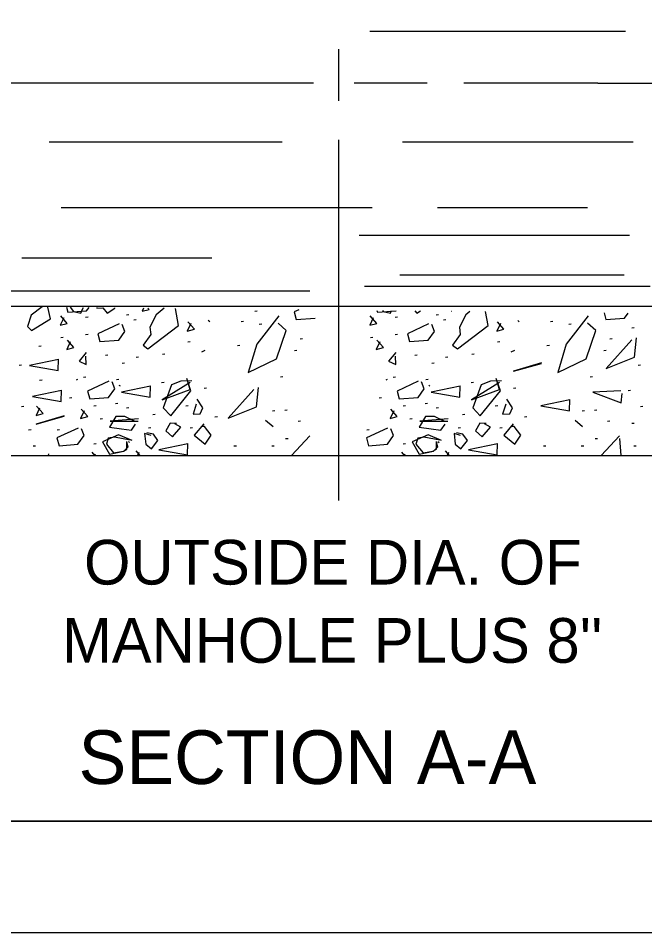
# Model space of a CAD drawing. Extents: x 1000 to 1036.3, y 1000 to 1022.
# Drawn here: x 1011.705 to 1014.512, y 1000 to 1004.093 of the extents above; entities that cross this region are included whole.
import ezdxf

# ---------------------------------------------------------------- set-up
doc = ezdxf.new("R2010")
doc.units = 0
for name, color, linetype in [('Level 1', 7, 'Continuous'), ('Level 10', 7, 'Continuous'), ('Level 11', 7, 'Continuous')]:
    doc.layers.add(name, color=color, linetype=linetype)

msp = doc.modelspace()

# ---------------------------------------------------------------- linework, layer by layer
at = {"layer": 'Level 1'}
for p, q in [((1014.4253, 1004.0343), (1013.2796, 1004.0343)), ((1013.1413, 1003.7228), (1013.1413, 1003.9547)), ((1013.0283, 1003.803), (1010.4076, 1003.803)), ((1013.5368, 1003.803), (1013.2095, 1003.803)), ((1014.3015, 1003.803), (1013.7005, 1003.803)), ((1014.3015, 1003.803), (1015.7133, 1003.803)), ((1012.8879, 1003.5387), (1011.8445, 1003.5387)), ((1013.1413, 1001.9341), (1013.1413, 1003.5491)), ((1014.4604, 1003.5387), (1013.4258, 1003.5387)), ((1013.2913, 1003.2445), (1011.8971, 1003.2445)), ((1014.2558, 1003.2445), (1013.5836, 1003.2445)), ((1014.4429, 1003.1209), (1013.2328, 1003.1209)), ((1012.5723, 1003.0192), (1011.7218, 1003.0192)), ((1014.4195, 1002.9424), (1013.4141, 1002.9424)), ((1013.0107, 1002.8713), (1011.6633, 1002.8713)), ((1014.5364, 1002.892), (1013.2563, 1002.892)), ((1017.5316, 1002.803), (1011.5997, 1002.803)), ((1010.2247, 1002.1363), (1016.058, 1002.1363))]:
    msp.add_line(p, q, dxfattribs=at)
for points in [[(1011.8122, 1002.8008), (1011.7628, 1002.7643)], [(1011.8495, 1002.7483), (1011.8385, 1002.8004)], [(1011.9213, 1002.7996), (1011.9273, 1002.7768)], [(1011.9273, 1002.7768), (1012.0113, 1002.7834)], [(1011.9378, 1002.7994), (1011.9535, 1002.7803)], [(1011.9535, 1002.7803), (1011.9855, 1002.7723)], [(1011.9855, 1002.7723), (1011.9922, 1002.7883)], [(1011.9922, 1002.7883), (1011.9983, 1002.7988)], [(1012.0113, 1002.7834), (1012.0223, 1002.7985)], [(1012.0578, 1002.7982), (1012.0575, 1002.7949)], [(1012.0575, 1002.7949), (1012.0842, 1002.7963)], [(1012.0842, 1002.7963), (1012.1042, 1002.7723)], [(1012.1042, 1002.7723), (1012.1375, 1002.7949)], [(1012.1375, 1002.7949), (1012.1373, 1002.7973)], [(1012.2668, 1002.7959), (1012.2597, 1002.7812)], [(1012.2597, 1002.7812), (1012.2917, 1002.7892)], [(1012.2917, 1002.7892), (1012.2859, 1002.7958)], [(1012.3593, 1002.795), (1012.3229, 1002.7656)], [(1012.4229, 1002.7176), (1012.4098, 1002.7944)], [(1012.7762, 1002.7818), (1012.7655, 1002.7805)], [(1012.9628, 1002.7886), (1012.9413, 1002.7787)], [(1012.9413, 1002.7787), (1012.9507, 1002.744)], [(1013.3117, 1002.7849), (1013.3139, 1002.7768)], [(1013.3139, 1002.7768), (1013.3979, 1002.7834)], [(1013.3363, 1002.7847), (1013.3401, 1002.7803)], [(1013.3401, 1002.7803), (1013.3721, 1002.7723)], [(1013.3721, 1002.7723), (1013.3771, 1002.7843)], [(1013.3979, 1002.7834), (1013.3983, 1002.784)], [(1013.4816, 1002.7832), (1013.4908, 1002.7723)], [(1013.4908, 1002.7723), (1013.5064, 1002.7829)], [(1013.6463, 1002.7814), (1013.6463, 1002.7812)], [(1013.6463, 1002.7812), (1013.6474, 1002.7814)], [(1013.7281, 1002.7806), (1013.7095, 1002.7656)], [(1013.8095, 1002.7176), (1013.7988, 1002.7798)], [(1011.7628, 1002.7643), (1011.7468, 1002.7136)], [(1011.7654, 1002.6949), (1011.8495, 1002.7483)], [(1011.9091, 1002.7523), (1011.8931, 1002.719), (1011.9252, 1002.727), (1011.8958, 1002.7603)], [(1012.0179, 1002.7557), (1012.0073, 1002.7543)], [(1012.2012, 1002.7655), (1012.1905, 1002.7642)], [(1012.2339, 1002.7426), (1012.2233, 1002.7413)], [(1012.3229, 1002.7656), (1012.2949, 1002.7109)], [(1012.4785, 1002.7262), (1012.4625, 1002.6928), (1012.4945, 1002.7008), (1012.4652, 1002.7342)], [(1012.5629, 1002.7349), (1012.5563, 1002.7403)], [(1012.714, 1002.7361), (1012.7033, 1002.7348)], [(1012.872, 1002.7603), (1012.7733, 1002.6335), (1012.7359, 1002.5068), (1012.8627, 1002.5682), (1012.9053, 1002.6949), (1012.8693, 1002.7283)], [(1012.9507, 1002.744), (1013.0347, 1002.7507)], [(1013.2957, 1002.7523), (1013.2797, 1002.719), (1013.3118, 1002.727), (1013.2823, 1002.7603)], [(1013.4045, 1002.7557), (1013.3938, 1002.7543)], [(1013.5878, 1002.7655), (1013.5771, 1002.7642)], [(1013.6205, 1002.7426), (1013.6098, 1002.7413)], [(1013.7095, 1002.7656), (1013.6815, 1002.7109)], [(1013.8651, 1002.7262), (1013.8491, 1002.6928), (1013.8811, 1002.7008), (1013.8518, 1002.7342)], [(1013.9495, 1002.7349), (1013.9428, 1002.7403)], [(1014.1006, 1002.7361), (1014.0899, 1002.7348)], [(1014.2586, 1002.7603), (1014.1599, 1002.6335), (1014.1225, 1002.5068), (1014.2493, 1002.5682), (1014.2919, 1002.6949), (1014.2559, 1002.7283)], [(1014.3291, 1002.7743), (1014.3373, 1002.744)], [(1014.3373, 1002.744), (1014.4213, 1002.7507)], [(1014.4213, 1002.7507), (1014.4375, 1002.7731)], [(1011.7468, 1002.7136), (1011.7654, 1002.6949)], [(1012.1567, 1002.7246), (1012.062, 1002.6805), (1012.0713, 1002.6458), (1012.1553, 1002.6525), (1012.1833, 1002.6912), (1012.1713, 1002.7219)], [(1012.2856, 1002.6135), (1012.4229, 1002.7176)], [(1012.2949, 1002.7109), (1012.2989, 1002.6776)], [(1012.7958, 1002.723), (1012.7852, 1002.7217)], [(1013.5433, 1002.7246), (1013.4486, 1002.6805), (1013.4579, 1002.6458), (1013.5419, 1002.6525), (1013.5699, 1002.6912), (1013.5579, 1002.7219)], [(1013.6722, 1002.6135), (1013.8095, 1002.7176)], [(1013.6815, 1002.7109), (1013.6855, 1002.6776)], [(1014.1824, 1002.723), (1014.1718, 1002.7217)], [(1014.4638, 1002.7066), (1014.4532, 1002.7053)], [(1011.9067, 1002.6641), (1011.896, 1002.6628)], [(1011.9386, 1002.6443), (1011.9226, 1002.611), (1011.9546, 1002.619), (1011.9253, 1002.6523)], [(1012.0179, 1002.6772), (1012.0073, 1002.6758)], [(1012.2989, 1002.6776), (1012.2643, 1002.6295)], [(1012.9791, 1002.6575), (1012.9684, 1002.6562)], [(1013.2933, 1002.6641), (1013.2826, 1002.6628)], [(1013.3252, 1002.6443), (1013.3092, 1002.611), (1013.3412, 1002.619), (1013.3118, 1002.6523)], [(1013.4045, 1002.6772), (1013.3938, 1002.6758)], [(1013.6855, 1002.6776), (1013.6508, 1002.6295)], [(1014.4533, 1002.6536), (1014.3386, 1002.5255), (1014.4653, 1002.5762), (1014.4746, 1002.6629)], [(1014.3657, 1002.6575), (1014.355, 1002.6562)], [(1011.8085, 1002.6248), (1011.7978, 1002.6234)], [(1012.2643, 1002.6295), (1012.2856, 1002.6135)], [(1012.4761, 1002.6444), (1012.4654, 1002.6431)], [(1012.6977, 1002.6281), (1012.687, 1002.6268)], [(1013.6508, 1002.6295), (1013.6722, 1002.6135)], [(1013.8627, 1002.6444), (1013.852, 1002.6431)], [(1014.0843, 1002.6281), (1014.0736, 1002.6268)], [(1012.0095, 1002.5962), (1011.9775, 1002.5588), (1012.0095, 1002.5428), (1012.0082, 1002.5802)], [(1012.1063, 1002.5855), (1012.0956, 1002.5842)], [(1012.2438, 1002.5757), (1012.2331, 1002.5743)], [(1012.3615, 1002.5888), (1012.3508, 1002.5874)], [(1012.5416, 1002.6055), (1012.5256, 1002.5988)], [(1012.9529, 1002.6052), (1012.9423, 1002.6038)], [(1013.3961, 1002.5962), (1013.3641, 1002.5588), (1013.3961, 1002.5428), (1013.3948, 1002.5802)], [(1013.4928, 1002.5855), (1013.4822, 1002.5842)], [(1013.6303, 1002.5757), (1013.6197, 1002.5743)], [(1013.7481, 1002.5888), (1013.7374, 1002.5874)], [(1013.9282, 1002.6055), (1013.9122, 1002.5988)], [(1014.3395, 1002.6052), (1014.3288, 1002.6038)], [(1011.7202, 1002.5397), (1011.7095, 1002.5383)], [(1011.8855, 1002.5655), (1011.7561, 1002.5388), (1011.8842, 1002.5162), (1011.8855, 1002.5668)], [(1012.1816, 1002.5495), (1012.1708, 1002.5482)], [(1013.5682, 1002.5495), (1013.5574, 1002.5482)], [(1014.0484, 1002.5504), (1013.9231, 1002.5131), (1014.0484, 1002.5478)], [(1014.4933, 1002.5397), (1014.4827, 1002.5383)], [(1011.8118, 1002.4729), (1011.8011, 1002.4716)], [(1011.9708, 1002.4767), (1011.9655, 1002.4727)], [(1012.0081, 1002.486), (1011.9974, 1002.4847)], [(1012.1108, 1002.468), (1012.0162, 1002.4239), (1012.0255, 1002.3893), (1012.1095, 1002.3959), (1012.1375, 1002.4346), (1012.1255, 1002.4653)], [(1012.1553, 1002.4762), (1012.1447, 1002.4748)], [(1012.1628, 1002.446), (1012.1575, 1002.4487)], [(1012.2978, 1002.4464), (1012.1684, 1002.4198), (1012.2965, 1002.3971), (1012.2978, 1002.4478)], [(1012.3583, 1002.4631), (1012.3476, 1002.4618)], [(1012.4749, 1002.462), (1012.3496, 1002.3847), (1012.4749, 1002.4313), (1012.4603, 1002.4807)], [(1012.4829, 1002.47), (1012.4336, 1002.4687), (1012.3923, 1002.4527), (1012.3549, 1002.3487), (1012.3883, 1002.314), (1012.4789, 1002.426), (1012.4629, 1002.4713)], [(1012.8908, 1002.4873), (1012.8801, 1002.486)], [(1013.3574, 1002.4767), (1013.3521, 1002.4727)], [(1013.3947, 1002.486), (1013.384, 1002.4847)], [(1013.4974, 1002.468), (1013.4028, 1002.4239), (1013.4121, 1002.3893), (1013.4961, 1002.3959), (1013.5241, 1002.4346), (1013.5121, 1002.4653)], [(1013.5419, 1002.4762), (1013.5313, 1002.4748)], [(1013.5494, 1002.446), (1013.5441, 1002.4487)], [(1013.6844, 1002.4464), (1013.555, 1002.4198), (1013.6831, 1002.3971), (1013.6844, 1002.4478)], [(1013.7448, 1002.4631), (1013.7342, 1002.4618)], [(1013.8615, 1002.462), (1013.7362, 1002.3847), (1013.8615, 1002.4313), (1013.8468, 1002.4807)], [(1013.8695, 1002.47), (1013.8202, 1002.4687), (1013.7788, 1002.4527), (1013.7415, 1002.3487), (1013.7748, 1002.314), (1013.8655, 1002.426), (1013.8495, 1002.4713)], [(1014.2773, 1002.4873), (1014.2667, 1002.486)], [(1011.8986, 1002.4268), (1011.7693, 1002.4001), (1011.8973, 1002.3774), (1011.8986, 1002.4281)], [(1012.5481, 1002.4369), (1012.5374, 1002.4356)], [(1012.7608, 1002.4311), (1012.6461, 1002.303), (1012.7728, 1002.3537), (1012.7821, 1002.4404)], [(1013.9347, 1002.4369), (1013.924, 1002.4356)], [(1014.4039, 1002.4247), (1014.2786, 1002.4193), (1014.4053, 1002.3713), (1014.4106, 1002.4127)], [(1014.4475, 1002.4271), (1014.4368, 1002.4258)], [(1011.9459, 1002.3944), (1011.9353, 1002.3931)], [(1012.1521, 1002.3683), (1012.1414, 1002.3669)], [(1012.5029, 1002.366), (1012.4883, 1002.3207), (1012.5203, 1002.322), (1012.5323, 1002.3487), (1012.5069, 1002.3887)], [(1013.3325, 1002.3944), (1013.3218, 1002.3931)], [(1013.5387, 1002.3683), (1013.528, 1002.3669)], [(1013.8895, 1002.366), (1013.8748, 1002.3207), (1013.9068, 1002.322), (1013.9188, 1002.3487), (1013.8935, 1002.3887)], [(1014.176, 1002.3847), (1014.0466, 1002.358), (1014.1747, 1002.3353), (1014.176, 1002.386)], [(1011.7299, 1002.3551), (1011.7193, 1002.3538)], [(1011.8012, 1002.3485), (1011.7852, 1002.3152), (1011.8172, 1002.3232), (1011.7878, 1002.3565)], [(1012.0008, 1002.3354), (1011.9848, 1002.3021), (1012.0168, 1002.3101), (1011.9874, 1002.3434)], [(1012.0539, 1002.3584), (1012.0433, 1002.3571)], [(1012.2012, 1002.3486), (1012.1905, 1002.3473)], [(1012.4663, 1002.3584), (1012.4556, 1002.3571)], [(1012.8548, 1002.3355), (1012.8441, 1002.3342)], [(1012.9104, 1002.3388), (1012.8997, 1002.3374)], [(1013.3873, 1002.3354), (1013.3713, 1002.3021), (1013.4033, 1002.3101), (1013.374, 1002.3434)], [(1013.4405, 1002.3584), (1013.4298, 1002.3571)], [(1013.5878, 1002.3486), (1013.5771, 1002.3473)], [(1013.8528, 1002.3584), (1013.8422, 1002.3571)], [(1014.2413, 1002.3355), (1014.2307, 1002.3342)], [(1014.297, 1002.3388), (1014.2863, 1002.3374)], [(1014.5031, 1002.3551), (1014.4924, 1002.3538)], [(1011.9108, 1002.314), (1011.7855, 1002.2767), (1011.9108, 1002.3113)], [(1012.0834, 1002.2995), (1012.0727, 1002.2982)], [(1012.2296, 1002.2887), (1012.1829, 1002.31), (1012.1428, 1002.31), (1012.1148, 1002.262), (1012.1682, 1002.2553), (1012.2123, 1002.25), (1012.2309, 1002.2767)], [(1012.2443, 1002.3007), (1012.1175, 1002.29), (1012.2429, 1002.29)], [(1012.319, 1002.3191), (1012.3083, 1002.3178)], [(1012.5972, 1002.3093), (1012.5865, 1002.308)], [(1012.8467, 1002.2647), (1012.8133, 1002.2927)], [(1012.9693, 1002.2897), (1012.9586, 1002.2883)], [(1013.47, 1002.2995), (1013.4593, 1002.2982)], [(1013.6162, 1002.2887), (1013.5695, 1002.31), (1013.5294, 1002.31), (1013.5014, 1002.262), (1013.5548, 1002.2553), (1013.5988, 1002.25), (1013.6175, 1002.2767)], [(1013.6308, 1002.3007), (1013.5041, 1002.29), (1013.6295, 1002.29)], [(1013.7056, 1002.3191), (1013.6949, 1002.3178)], [(1013.9838, 1002.3093), (1013.9731, 1002.308)], [(1014.2333, 1002.2647), (1014.1999, 1002.2927)], [(1014.3558, 1002.2897), (1014.3452, 1002.2883)], [(1011.7627, 1002.2504), (1011.752, 1002.2491)], [(1011.9734, 1002.2585), (1011.8788, 1002.2145), (1011.8881, 1002.1798), (1011.9721, 1002.1865), (1012.0001, 1002.2252), (1011.9881, 1002.2558)], [(1011.8903, 1002.2504), (1011.8797, 1002.2491)], [(1012.2993, 1002.2603), (1012.2887, 1002.2589)], [(1012.4149, 1002.2793), (1012.3856, 1002.2807), (1012.3669, 1002.246), (1012.3963, 1002.2193), (1012.4336, 1002.262), (1012.4069, 1002.278)], [(1012.4859, 1002.2603), (1012.4753, 1002.2589)], [(1012.5363, 1002.278), (1012.4936, 1002.2273), (1012.5429, 1002.1873), (1012.5696, 1002.2273), (1012.5403, 1002.266), (1012.5256, 1002.266)], [(1013.36, 1002.2585), (1013.2653, 1002.2145), (1013.2747, 1002.1798), (1013.3587, 1002.1865), (1013.3867, 1002.2252), (1013.3747, 1002.2558)], [(1013.2769, 1002.2504), (1013.2663, 1002.2491)], [(1013.6859, 1002.2603), (1013.6753, 1002.2589)], [(1013.8015, 1002.2793), (1013.7722, 1002.2807), (1013.7535, 1002.246), (1013.7828, 1002.2193), (1013.8202, 1002.262), (1013.7935, 1002.278)], [(1013.8725, 1002.2603), (1013.8618, 1002.2589)], [(1013.9228, 1002.278), (1013.8802, 1002.2273), (1013.9295, 1002.1873), (1013.9562, 1002.2273), (1013.9268, 1002.266), (1013.9122, 1002.266)], [(1014.4638, 1002.2798), (1014.4532, 1002.2785)], [(1012.2149, 1002.2033), (1012.1548, 1002.2287), (1012.0828, 1002.1967), (1012.1148, 1002.142), (1012.1789, 1002.1553), (1012.1976, 1002.174), (1012.1923, 1002.198)], [(1012.2069, 1002.2047), (1012.1362, 1002.218), (1012.1082, 1002.214), (1012.1002, 1002.1873), (1012.1322, 1002.1473), (1012.1763, 1002.1553), (1012.1923, 1002.1647), (1012.1923, 1002.198)], [(1012.3003, 1002.226), (1012.2709, 1002.234), (1012.2763, 1002.186), (1012.3016, 1002.166), (1012.3309, 1002.2033), (1012.3109, 1002.2313), (1012.2816, 1002.2367)], [(1012.9137, 1002.2112), (1012.903, 1002.2098)], [(1013.012, 1002.2233), (1012.9297, 1002.1363)], [(1013.6015, 1002.2033), (1013.5414, 1002.2287), (1013.4694, 1002.1967), (1013.5014, 1002.142), (1013.5655, 1002.1553), (1013.5842, 1002.174), (1013.5788, 1002.198)], [(1013.5935, 1002.2047), (1013.5228, 1002.218), (1013.4948, 1002.214), (1013.4868, 1002.1873), (1013.5188, 1002.1473), (1013.5628, 1002.1553), (1013.5788, 1002.1647), (1013.5788, 1002.198)], [(1013.6868, 1002.226), (1013.6575, 1002.234), (1013.6628, 1002.186), (1013.6882, 1002.166), (1013.7175, 1002.2033), (1013.6975, 1002.2313), (1013.6682, 1002.2367)], [(1014.3003, 1002.2112), (1014.2896, 1002.2098)], [(1014.3986, 1002.2233), (1014.3162, 1002.1363)], [(1014.4063, 1002.1363), (1014.3999, 1002.2127)], [(1011.7823, 1002.1784), (1011.7717, 1002.1771)], [(1012.0539, 1002.1883), (1012.0433, 1002.1869)], [(1012.1989, 1002.198), (1012.2043, 1002.194)], [(1012.4647, 1002.1878), (1012.3353, 1002.1612), (1012.4633, 1002.1385), (1012.4647, 1002.1892)], [(1012.6823, 1002.1784), (1012.6716, 1002.1771)], [(1012.8515, 1002.1784), (1012.8408, 1002.1771)], [(1013.4405, 1002.1883), (1013.4298, 1002.1869)], [(1013.5855, 1002.198), (1013.5908, 1002.194)], [(1013.8513, 1002.1878), (1013.7219, 1002.1612), (1013.8499, 1002.1385), (1013.8513, 1002.1892)], [(1014.0688, 1002.1784), (1014.0582, 1002.1771)], [(1014.2381, 1002.1784), (1014.2274, 1002.1771)], [(1014.4737, 1002.1784), (1014.463, 1002.1771)], [(1011.8406, 1002.1363), (1011.8428, 1002.1433)], [(1012.0488, 1002.1363), (1012.0365, 1002.1503)], [(1012.0498, 1002.1423), (1012.047, 1002.1363)], [(1012.2509, 1002.1363), (1012.2328, 1002.1568)], [(1012.2462, 1002.1488), (1012.2402, 1002.1363)], [(1013.4353, 1002.1363), (1013.4231, 1002.1503)], [(1013.4364, 1002.1423), (1013.4335, 1002.1363)], [(1013.6374, 1002.1363), (1013.6194, 1002.1568)], [(1013.6328, 1002.1488), (1013.6268, 1002.1363)]]:
    msp.add_lwpolyline(points, dxfattribs=at)
at = {"layer": 'Level 10'}
for p, q in [((1035.5, 1000.5), (1007, 1000.5)), ((1036, 1000), (1000, 1000))]:
    msp.add_line(p, q, dxfattribs=at)
at = {"layer": 'Level 11'}
msp.add_lwpolyline([(1007, 1000.5), (1035.5, 1000.5), (1035.5, 1021.5), (1007, 1021.5)], close=True, dxfattribs=at)

# ---------------------------------------------------------------- texts
at = {"layer": 'Level 1'}
for s, height, p in [('OUTSIDE DIA. OF', 0.2, (1011.9999, 1001.5583)), ("MANHOLE PLUS 8''", 0.2, (1011.9015, 1001.2083)), ('SECTION A-A', 0.24, (1011.9753, 1000.6658))]:
    msp.add_text(s, height=height, dxfattribs=at).set_placement(p)

doc.saveas('drawing.dxf')
